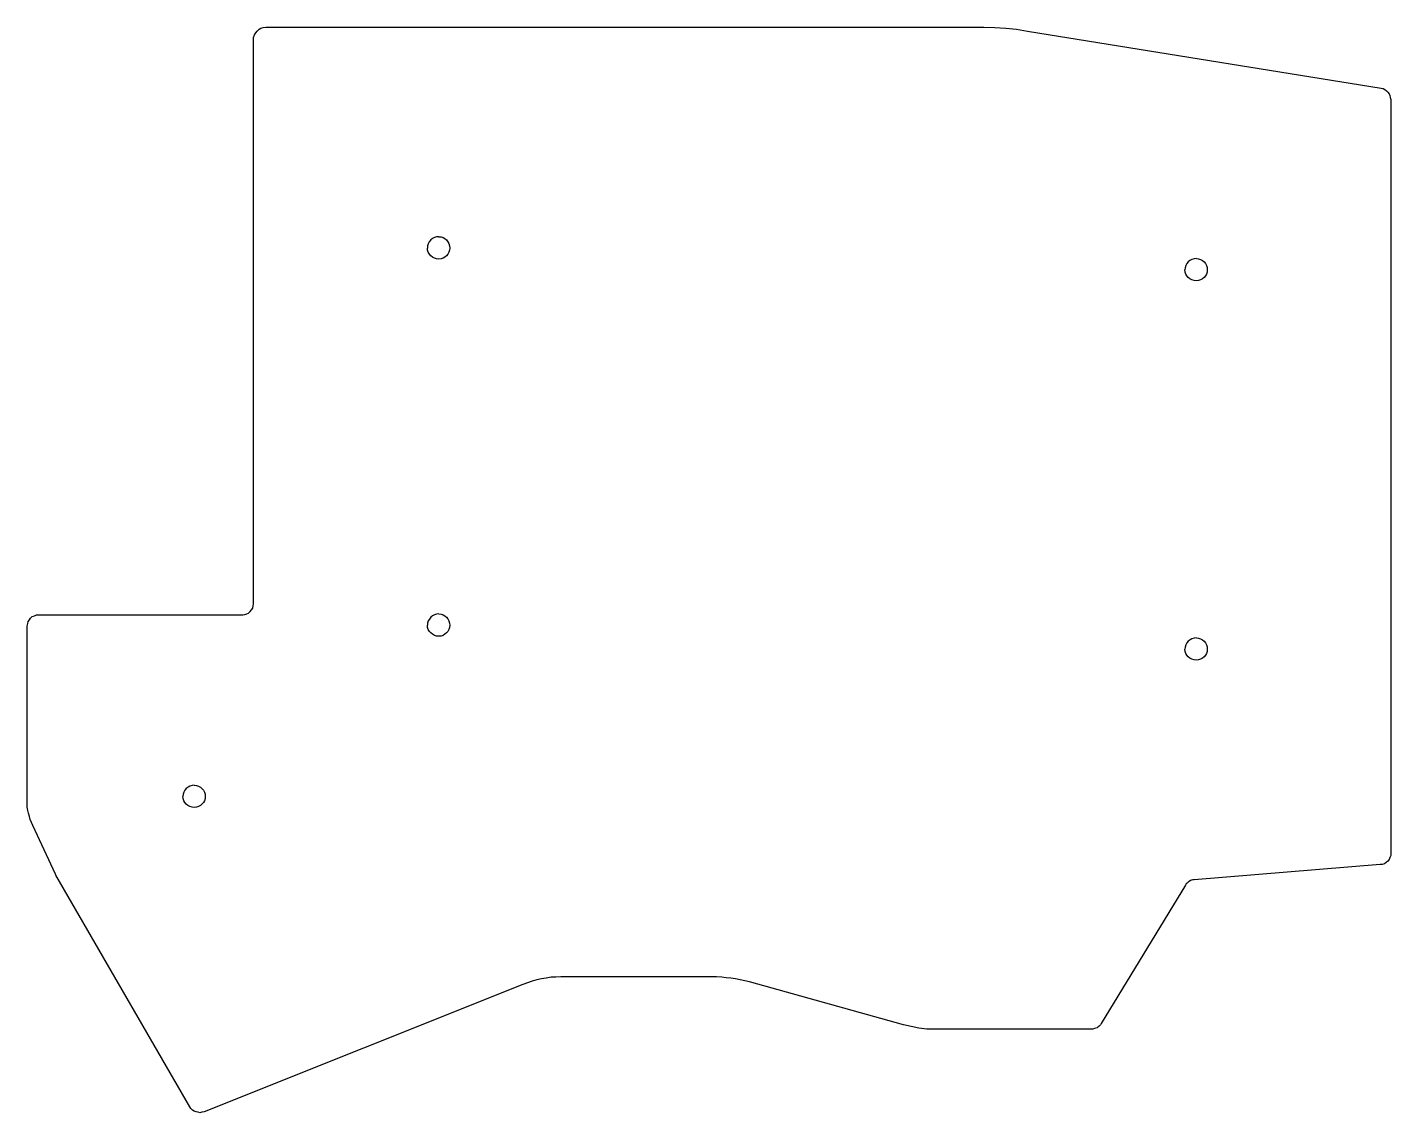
# Model space of a CAD drawing. Header units: millimetres. Extents: x 80 to 217, y 50 to 160.
import ezdxf

# ---------------------------------------------------------------- set-up
doc = ezdxf.new("R2010")
doc.units = ezdxf.units.MM

msp = doc.modelspace()

# ---------------------------------------------------------------- linework, layer by layer
at = {"color": 7, "lineweight": -3}
for points in [[(102.91, 159.09), (103.04, 159.26)], [(103.04, 159.26), (103.25, 159.43)], [(103.25, 159.43), (103.42, 159.55)], [(103.42, 159.55), (103.67, 159.6)], [(103.67, 159.6), (103.93, 159.64)], [(103.93, 159.64), (176.15, 159.64)], [(176.15, 159.64), (177.25, 159.6)], [(177.25, 159.6), (178.35, 159.55)], [(178.35, 159.55), (179.45, 159.43)], [(179.45, 159.43), (180.55, 159.26)], [(180.55, 159.26), (216.11, 153.5)], [(102.7, 158.62), (102.79, 158.88)], [(102.7, 158.41), (102.7, 158.62)], [(102.7, 101.6), (102.7, 158.41)], [(102.79, 158.88), (102.91, 159.09)], [(216.11, 153.5), (216.32, 153.46)], [(216.32, 153.46), (216.49, 153.37)], [(216.49, 153.37), (216.66, 153.25)], [(216.66, 153.25), (216.79, 153.12)], [(216.79, 153.12), (216.92, 152.95)], [(216.92, 152.95), (217, 152.78)], [(217, 152.78), (217.04, 152.57)], [(217.04, 152.57), (217.09, 152.36)], [(217.09, 152.36), (217.09, 76.5)], [(102.66, 101.39), (102.7, 101.6)], [(80.14, 99.99), (80.26, 100.16)], [(80.26, 100.16), (80.43, 100.33)], [(80.43, 100.33), (80.64, 100.41)], [(80.64, 100.41), (80.86, 100.5)], [(80.86, 100.5), (81.11, 100.5)], [(81.11, 100.5), (101.6, 100.5)], [(101.6, 100.5), (101.81, 100.54)], [(101.81, 100.54), (102.02, 100.58)], [(102.02, 100.58), (102.19, 100.67)], [(102.19, 100.67), (102.36, 100.84)], [(102.36, 100.84), (102.49, 101.01)], [(102.49, 101.01), (102.62, 101.18)], [(102.62, 101.18), (102.66, 101.39)], [(79.93, 99.36), (79.97, 99.61)], [(79.93, 81.79), (79.93, 99.36)], [(79.97, 99.61), (80.01, 99.82)], [(80.01, 99.82), (80.14, 99.99)], [(79.93, 81.45), (79.93, 81.79)], [(79.93, 81.15), (79.93, 81.45)], [(79.97, 80.81), (79.93, 81.15)], [(80.05, 80.52), (79.97, 80.81)], [(80.14, 80.18), (80.05, 80.52)], [(80.22, 79.88), (80.14, 80.18)], [(80.35, 79.59), (80.22, 79.88)], [(80.48, 79.29), (80.35, 79.59)], [(82.76, 74.38), (80.48, 79.29)], [(216.45, 75.44), (216.24, 75.35)], [(216.62, 75.57), (216.45, 75.44)], [(216.79, 75.69), (216.62, 75.57)], [(216.92, 75.86), (216.79, 75.69)], [(217, 76.07), (216.92, 75.86)], [(217.09, 76.28), (217, 76.07)], [(217.09, 76.5), (217.09, 76.28)], [(82.8, 74.3), (82.76, 74.38)], [(96.27, 50.97), (82.8, 74.3)], [(216.03, 75.35), (197.32, 73.83)], [(216.03, 75.35), (216.03, 75.35)], [(216.24, 75.35), (216.03, 75.35)], [(216.03, 75.35), (216.03, 75.35)], [(196.43, 73.28), (187.96, 59.35)], [(196.51, 73.41), (196.43, 73.28)], [(196.6, 73.49), (196.51, 73.41)], [(196.72, 73.58), (196.6, 73.49)], [(196.81, 73.66), (196.72, 73.58)], [(196.93, 73.74), (196.81, 73.66)], [(197.06, 73.79), (196.93, 73.74)], [(197.19, 73.83), (197.06, 73.79)], [(197.32, 73.83), (197.19, 73.83)], [(129.79, 63.29), (97.71, 50.46)], [(130.26, 63.46), (129.79, 63.29)], [(130.73, 63.63), (130.26, 63.46)], [(131.19, 63.75), (130.73, 63.63)], [(131.66, 63.84), (131.19, 63.75)], [(132.12, 63.92), (131.66, 63.84)], [(132.63, 64.01), (132.12, 63.92)], [(133.1, 64.01), (132.63, 64.01)], [(133.6, 64.05), (133.1, 64.01)], [(148.8, 64.05), (133.6, 64.05)], [(149.27, 64.05), (148.8, 64.05)], [(149.78, 64.01), (149.27, 64.05)], [(150.24, 63.97), (149.78, 64.01)], [(150.71, 63.92), (150.24, 63.97)], [(151.17, 63.84), (150.71, 63.92)], [(151.64, 63.75), (151.17, 63.84)], [(152.1, 63.67), (151.64, 63.75)], [(152.57, 63.54), (152.1, 63.67)], [(168.06, 59.22), (152.57, 63.54)], [(168.83, 59.06), (168.06, 59.22)], [(169.63, 58.89), (168.83, 59.06)], [(187.66, 59.01), (187.54, 58.93)], [(187.75, 59.1), (187.66, 59.01)], [(187.88, 59.22), (187.75, 59.1)], [(187.96, 59.35), (187.88, 59.22)], [(170.43, 58.8), (169.63, 58.89)], [(171.24, 58.8), (170.43, 58.8)], [(186.99, 58.8), (171.24, 58.8)], [(187.11, 58.8), (186.99, 58.8)], [(187.28, 58.84), (187.11, 58.8)], [(187.41, 58.89), (187.28, 58.84)], [(187.54, 58.93), (187.41, 58.89)], [(96.39, 50.8), (96.27, 50.97)], [(96.56, 50.63), (96.39, 50.8)], [(96.73, 50.55), (96.56, 50.63)], [(96.9, 50.46), (96.73, 50.55)], [(97.11, 50.42), (96.9, 50.46)], [(97.28, 50.38), (97.11, 50.42)], [(97.49, 50.42), (97.28, 50.38)], [(97.71, 50.46), (97.49, 50.42)]]:
    msp.add_lwpolyline(points, dxfattribs=at)
for points in [[(121.33, 138.56, 0.416667), (120.18, 137.41)], [(197.53, 136.36, 0.416667), (196.38, 135.21)], [(121.33, 100.58, 0.416667), (120.18, 99.44)], [(197.53, 98.17, 0.416667), (196.38, 97.03)], [(96.73, 83.35, 0.416667), (95.59, 82.21)]]:
    msp.add_lwpolyline(points, format="xyb", dxfattribs=at)
for points in [[(121.33, 138.56), (121.92, 138.56), (122.43, 138.05), (122.43, 137.41)], [(121.33, 136.31), (120.69, 136.31), (120.18, 136.82), (120.18, 137.41)], [(122.43, 137.41), (122.43, 136.82), (121.92, 136.31), (121.33, 136.31)], [(197.53, 136.36), (198.12, 136.36), (198.63, 135.85), (198.63, 135.21)], [(197.53, 134.11), (196.89, 134.11), (196.38, 134.62), (196.38, 135.21)], [(198.63, 135.21), (198.63, 134.62), (198.12, 134.11), (197.53, 134.11)], [(121.33, 100.58), (121.92, 100.58), (122.43, 100.08), (122.43, 99.44)], [(121.33, 98.34), (120.69, 98.34), (120.18, 98.85), (120.18, 99.44)], [(122.43, 99.44), (122.43, 98.85), (121.92, 98.34), (121.33, 98.34)], [(197.53, 98.17), (198.12, 98.17), (198.63, 97.66), (198.63, 97.03)], [(197.53, 95.93), (196.89, 95.93), (196.38, 96.44), (196.38, 97.03)], [(198.63, 97.03), (198.63, 96.44), (198.12, 95.93), (197.53, 95.93)], [(96.73, 83.35), (97.32, 83.35), (97.83, 82.85), (97.83, 82.21)], [(96.73, 81.11), (96.1, 81.11), (95.59, 81.62), (95.59, 82.21)], [(97.83, 82.21), (97.83, 81.62), (97.32, 81.11), (96.73, 81.11)]]:
    msp.add_open_spline(points, degree=3, dxfattribs=at)

doc.saveas('drawing.dxf')
